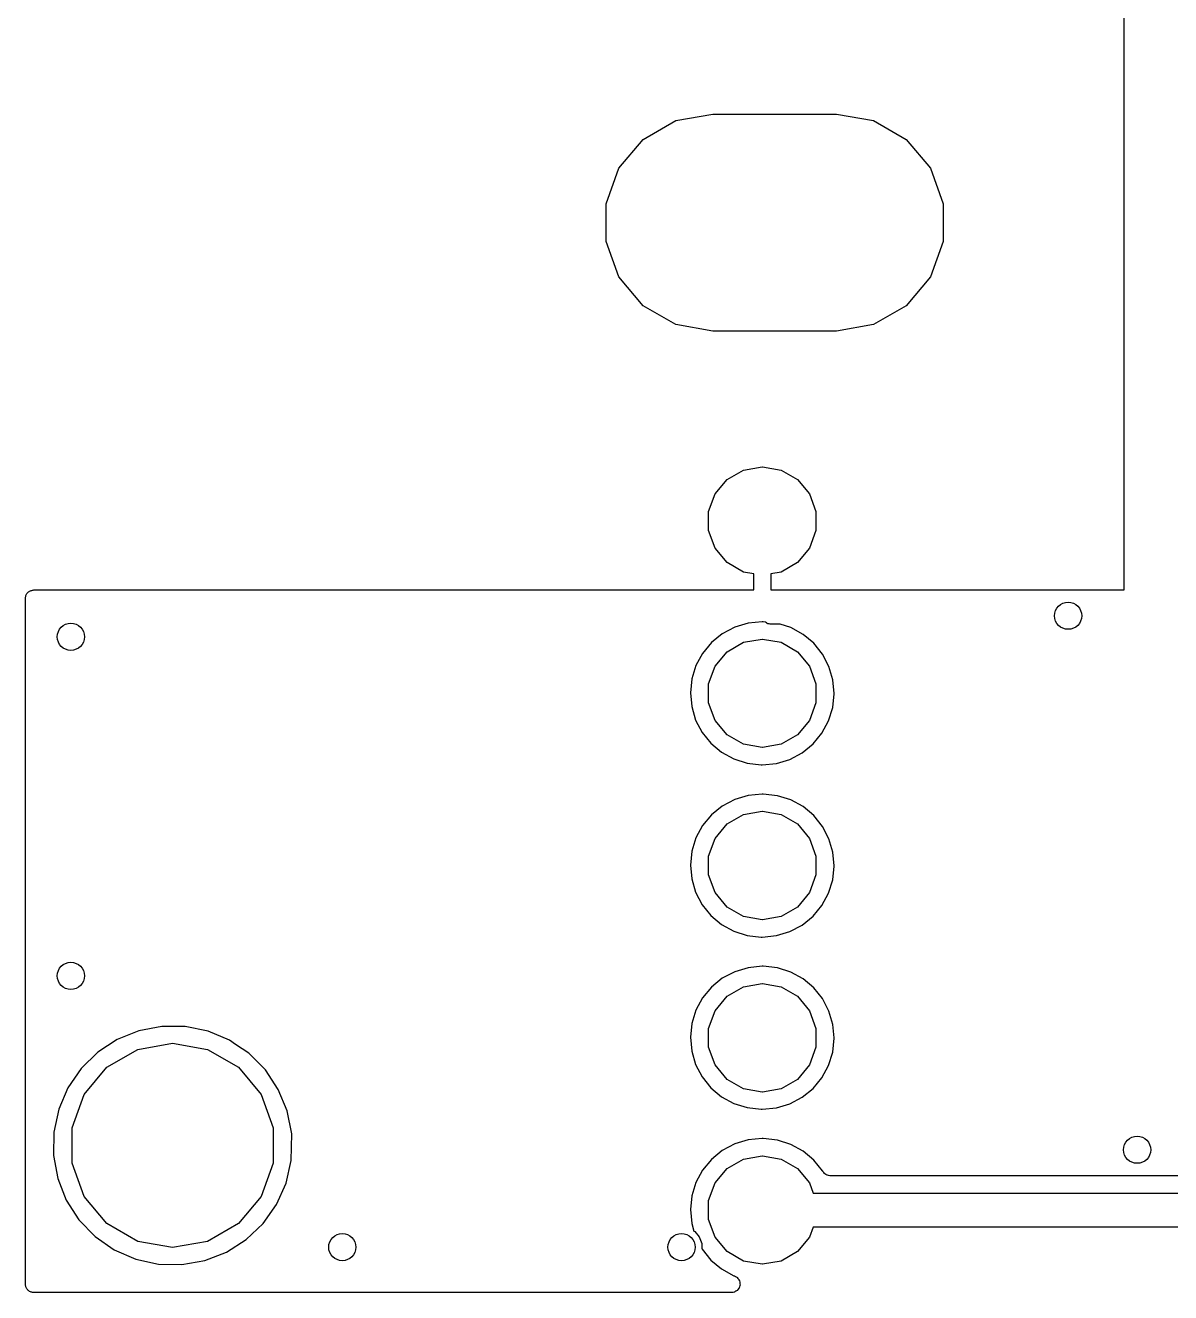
# Model space of a CAD drawing. Extents: x 100.3 to 129.7, y -169.7 to -100.3.
# Drawn here: x 100.33 to 117.21, y -169.67 to -150.98 of the extents above; entities that cross this region are included whole.
import ezdxf

# ---------------------------------------------------------------- set-up
doc = ezdxf.new("R2010")
doc.units = 0
doc.header["$MEASUREMENT"] = 0
doc.layers.add('BLACK', color=7, linetype='CONTINUOUS')

msp = doc.modelspace()

# ---------------------------------------------------------------- linework, layer by layer
at = {"layer": 'Black'}
for p, q in [((116.524, -159.296), (116.524, -147.502)), ((109.916, -152.388), (110.463, -152.292)), ((110.463, -152.292), (112.283, -152.292)), ((112.283, -152.292), (112.83, -152.388)), ((109.435, -152.666), (109.916, -152.388)), ((112.83, -152.388), (113.311, -152.666)), ((109.078, -153.092), (109.435, -152.666)), ((113.311, -152.666), (113.668, -153.092)), ((108.888, -153.614), (109.078, -153.092)), ((113.668, -153.092), (113.858, -153.614)), ((108.888, -154.17), (108.888, -153.614)), ((113.858, -153.614), (113.858, -154.17)), ((109.078, -154.692), (108.888, -154.17)), ((113.858, -154.17), (113.668, -154.692)), ((109.435, -155.118), (109.078, -154.692)), ((113.668, -154.692), (113.311, -155.118)), ((109.916, -155.396), (109.435, -155.118)), ((113.311, -155.118), (112.83, -155.396)), ((110.463, -155.492), (109.916, -155.396)), ((112.83, -155.396), (112.283, -155.492)), ((112.283, -155.492), (110.463, -155.492)), ((110.913, -157.541), (111.187, -157.493)), ((111.187, -157.493), (111.193, -157.493)), ((111.193, -157.493), (111.467, -157.541)), ((110.494, -157.893), (110.673, -157.68)), ((110.673, -157.68), (110.913, -157.541)), ((111.467, -157.541), (111.707, -157.68)), ((111.707, -157.68), (111.886, -157.893)), ((110.399, -158.154), (110.494, -157.893)), ((111.886, -157.893), (111.981, -158.154)), ((110.399, -158.432), (110.399, -158.154)), ((111.981, -158.154), (111.981, -158.432)), ((110.494, -158.693), (110.399, -158.432)), ((111.981, -158.432), (111.886, -158.693)), ((110.673, -158.906), (110.494, -158.693)), ((111.886, -158.693), (111.707, -158.906)), ((110.913, -159.045), (110.673, -158.906)), ((111.707, -158.906), (111.467, -159.045)), ((111.065, -159.071), (110.913, -159.045)), ((111.065, -159.309), (111.065, -159.071)), ((111.467, -159.045), (111.315, -159.071)), ((111.315, -159.071), (111.315, -159.309)), ((100.335, -159.404), (100.337, -159.393)), ((100.337, -159.393), (100.342, -159.383)), ((100.342, -159.383), (100.346, -159.373)), ((100.346, -159.373), (100.353, -159.364)), ((100.353, -159.364), (100.359, -159.354)), ((100.359, -159.354), (100.367, -159.347)), ((100.367, -159.347), (100.374, -159.339)), ((100.374, -159.339), (100.384, -159.333)), ((100.384, -159.333), (100.392, -159.326)), ((100.392, -159.326), (100.403, -159.322)), ((100.403, -159.322), (100.413, -159.317)), ((100.413, -159.317), (100.424, -159.315)), ((100.424, -159.315), (100.434, -159.311)), ((100.434, -159.311), (100.445, -159.311)), ((100.445, -159.311), (100.456, -159.309)), ((100.456, -159.309), (111.065, -159.309)), ((111.315, -159.309), (116.512, -159.309)), ((116.512, -159.309), (116.522, -159.307)), ((116.522, -159.307), (116.524, -159.296)), ((100.329, -159.436), (100.331, -159.425)), ((100.329, -160.825), (100.329, -159.436)), ((100.331, -159.414), (100.335, -159.404)), ((100.331, -159.425), (100.331, -159.414)), ((110.601, -159.956), (110.442, -160.086)), ((110.783, -159.859), (110.601, -159.956)), ((110.98, -159.8), (110.783, -159.859)), ((111.19, -159.779), (110.98, -159.8)), ((111.195, -159.779), (111.19, -159.779)), ((111.205, -159.779), (111.195, -159.779)), ((111.234, -159.782), (111.205, -159.779)), ((111.237, -159.786), (111.234, -159.782)), ((111.251, -159.794), (111.237, -159.786)), ((111.264, -159.803), (111.251, -159.794)), ((111.269, -159.805), (111.264, -159.803)), ((111.274, -159.807), (111.269, -159.805)), ((111.29, -159.81), (111.274, -159.807)), ((111.306, -159.815), (111.29, -159.81)), ((111.312, -159.814), (111.306, -159.815)), ((111.317, -159.815), (111.312, -159.814)), ((111.454, -159.815), (111.317, -159.815)), ((111.611, -159.865), (111.454, -159.815)), ((111.791, -159.964), (111.611, -159.865)), ((110.442, -160.086), (110.311, -160.244)), ((110.673, -160.22), (110.913, -160.081)), ((110.913, -160.081), (111.187, -160.033)), ((111.187, -160.033), (111.193, -160.033)), ((111.193, -160.033), (111.467, -160.081)), ((111.467, -160.081), (111.707, -160.22)), ((111.948, -160.096), (111.791, -159.964)), ((112.077, -160.256), (111.948, -160.096)), ((110.311, -160.244), (110.213, -160.425)), ((110.494, -160.433), (110.673, -160.22)), ((111.707, -160.22), (111.886, -160.433)), ((112.172, -160.438), (112.077, -160.256)), ((110.213, -160.425), (110.152, -160.621)), ((110.399, -160.694), (110.494, -160.433)), ((111.886, -160.433), (111.981, -160.694)), ((112.23, -160.636), (112.172, -160.438)), ((110.152, -160.621), (110.131, -160.826)), ((110.399, -160.972), (110.399, -160.694)), ((111.981, -160.694), (111.981, -160.972)), ((112.249, -160.836), (112.23, -160.636)), ((100.329, -163.365), (100.329, -160.825)), ((110.131, -160.826), (110.15, -161.03)), ((112.228, -161.045), (112.249, -160.84)), ((112.249, -160.84), (112.249, -160.836)), ((112.249, -160.836), (112.249, -160.836)), ((110.15, -161.03), (110.208, -161.228)), ((110.494, -161.233), (110.399, -160.972)), ((111.981, -160.972), (111.886, -161.233)), ((112.167, -161.241), (112.228, -161.045)), ((110.208, -161.228), (110.303, -161.41)), ((110.673, -161.446), (110.494, -161.233)), ((111.886, -161.233), (111.707, -161.446)), ((112.069, -161.422), (112.167, -161.241)), ((110.303, -161.41), (110.432, -161.57)), ((110.913, -161.585), (110.673, -161.446)), ((111.707, -161.446), (111.467, -161.585)), ((111.938, -161.58), (112.069, -161.422)), ((110.432, -161.57), (110.589, -161.702)), ((111.187, -161.633), (110.913, -161.585)), ((111.193, -161.633), (111.187, -161.633)), ((111.467, -161.585), (111.193, -161.633)), ((111.779, -161.71), (111.938, -161.58)), ((110.589, -161.702), (110.769, -161.801)), ((110.769, -161.801), (110.965, -161.863)), ((111.4, -161.866), (111.597, -161.807)), ((111.597, -161.807), (111.779, -161.71)), ((110.965, -161.863), (111.175, -161.887)), ((111.175, -161.887), (111.185, -161.887)), ((111.185, -161.887), (111.19, -161.887)), ((111.19, -161.887), (111.4, -161.866)), ((110.98, -162.34), (110.783, -162.399)), ((111.19, -162.319), (110.98, -162.34)), ((111.195, -162.319), (111.19, -162.319)), ((111.205, -162.319), (111.195, -162.319)), ((111.415, -162.343), (111.205, -162.319)), ((111.611, -162.405), (111.415, -162.343)), ((110.601, -162.496), (110.442, -162.626)), ((110.783, -162.399), (110.601, -162.496)), ((110.913, -162.621), (111.187, -162.573)), ((111.187, -162.573), (111.193, -162.573)), ((111.193, -162.573), (111.467, -162.621)), ((111.791, -162.504), (111.611, -162.405)), ((111.948, -162.636), (111.791, -162.504)), ((110.442, -162.626), (110.311, -162.784)), ((110.494, -162.973), (110.673, -162.76)), ((110.673, -162.76), (110.913, -162.621)), ((111.467, -162.621), (111.707, -162.76)), ((111.707, -162.76), (111.886, -162.973)), ((112.077, -162.796), (111.948, -162.636)), ((110.311, -162.784), (110.213, -162.965)), ((112.172, -162.978), (112.077, -162.796)), ((110.213, -162.965), (110.152, -163.161)), ((110.399, -163.234), (110.494, -162.973)), ((111.886, -162.973), (111.981, -163.234)), ((112.23, -163.176), (112.172, -162.978)), ((110.152, -163.161), (110.131, -163.366)), ((110.399, -163.512), (110.399, -163.234)), ((111.981, -163.234), (111.981, -163.512)), ((112.249, -163.376), (112.23, -163.176)), ((100.329, -167.658), (100.329, -163.365)), ((110.131, -163.366), (110.15, -163.57)), ((112.228, -163.585), (112.249, -163.38)), ((112.249, -163.38), (112.249, -163.376)), ((112.249, -163.376), (112.249, -163.376)), ((110.15, -163.57), (110.208, -163.768)), ((110.494, -163.773), (110.399, -163.512)), ((111.981, -163.512), (111.886, -163.773)), ((112.167, -163.781), (112.228, -163.585)), ((110.208, -163.768), (110.303, -163.95)), ((110.673, -163.986), (110.494, -163.773)), ((111.886, -163.773), (111.707, -163.986)), ((112.069, -163.962), (112.167, -163.781)), ((110.303, -163.95), (110.432, -164.11)), ((110.913, -164.125), (110.673, -163.986)), ((111.707, -163.986), (111.467, -164.125)), ((111.938, -164.12), (112.069, -163.962)), ((110.432, -164.11), (110.589, -164.242)), ((110.589, -164.242), (110.769, -164.341)), ((111.187, -164.173), (110.913, -164.125)), ((111.193, -164.173), (111.187, -164.173)), ((111.467, -164.125), (111.193, -164.173)), ((111.597, -164.347), (111.779, -164.25)), ((111.779, -164.25), (111.938, -164.12)), ((110.769, -164.341), (110.965, -164.403)), ((110.965, -164.403), (111.175, -164.427)), ((111.175, -164.427), (111.185, -164.427)), ((111.185, -164.427), (111.19, -164.427)), ((111.19, -164.427), (111.4, -164.406)), ((111.4, -164.406), (111.597, -164.347)), ((110.783, -164.939), (110.601, -165.036)), ((110.98, -164.88), (110.783, -164.939)), ((111.19, -164.859), (110.98, -164.88)), ((111.195, -164.859), (111.19, -164.859)), ((111.205, -164.859), (111.195, -164.859)), ((111.415, -164.883), (111.205, -164.859)), ((111.611, -164.945), (111.415, -164.883)), ((111.791, -165.044), (111.611, -164.945)), ((110.442, -165.166), (110.311, -165.324)), ((110.601, -165.036), (110.442, -165.166)), ((110.673, -165.3), (110.913, -165.161)), ((110.913, -165.161), (111.187, -165.113)), ((111.187, -165.113), (111.193, -165.113)), ((111.193, -165.113), (111.467, -165.161)), ((111.467, -165.161), (111.707, -165.3)), ((111.948, -165.176), (111.791, -165.044)), ((112.077, -165.336), (111.948, -165.176)), ((110.311, -165.324), (110.213, -165.505)), ((110.494, -165.513), (110.673, -165.3)), ((111.707, -165.3), (111.886, -165.513)), ((112.172, -165.518), (112.077, -165.336)), ((110.213, -165.505), (110.152, -165.701)), ((110.399, -165.774), (110.494, -165.513)), ((111.886, -165.513), (111.981, -165.774)), ((112.23, -165.716), (112.172, -165.518)), ((102.34, -165.745), (102.002, -165.809)), ((102.684, -165.747), (102.34, -165.745)), ((103.021, -165.816), (102.684, -165.747)), ((110.152, -165.701), (110.131, -165.906)), ((112.249, -165.916), (112.23, -165.716)), ((101.683, -165.938), (101.396, -166.126)), ((102.002, -165.809), (101.683, -165.938)), ((103.338, -165.95), (103.021, -165.816)), ((110.131, -165.906), (110.15, -166.11)), ((110.399, -166.052), (110.399, -165.774)), ((111.981, -165.774), (111.981, -166.052)), ((112.228, -166.125), (112.249, -165.92)), ((112.249, -165.92), (112.249, -165.916)), ((112.249, -165.916), (112.249, -165.916)), ((101.396, -166.126), (101.15, -166.367)), ((101.532, -166.347), (101.985, -166.085)), ((101.985, -166.085), (102.5, -165.994)), ((102.5, -165.994), (103.015, -166.085)), ((103.015, -166.085), (103.468, -166.347)), ((103.428, -166.01), (103.338, -165.95)), ((103.623, -166.142), (103.428, -166.01)), ((110.15, -166.11), (110.208, -166.308)), ((110.494, -166.313), (110.399, -166.052)), ((111.981, -166.052), (111.886, -166.313)), ((112.167, -166.321), (112.228, -166.125)), ((103.866, -166.386), (103.623, -166.142)), ((110.208, -166.308), (110.303, -166.49)), ((110.673, -166.526), (110.494, -166.313)), ((111.886, -166.313), (111.707, -166.526)), ((101.15, -166.367), (100.956, -166.651)), ((101.196, -166.747), (101.532, -166.347)), ((103.468, -166.347), (103.804, -166.747)), ((104.056, -166.673), (103.866, -166.386)), ((110.303, -166.49), (110.432, -166.65)), ((112.069, -166.502), (112.167, -166.321)), ((100.956, -166.651), (100.82, -166.967)), ((104.187, -166.991), (104.056, -166.673)), ((110.432, -166.65), (110.589, -166.782)), ((110.913, -166.665), (110.673, -166.526)), ((111.187, -166.713), (110.913, -166.665)), ((111.467, -166.665), (111.193, -166.713)), ((111.707, -166.526), (111.467, -166.665)), ((111.779, -166.79), (111.938, -166.66)), ((111.938, -166.66), (112.069, -166.502)), ((101.017, -167.239), (101.196, -166.747)), ((103.804, -166.747), (103.983, -167.239)), ((110.589, -166.782), (110.769, -166.881)), ((111.193, -166.713), (111.187, -166.713)), ((111.597, -166.887), (111.779, -166.79)), ((100.82, -166.967), (100.748, -167.304)), ((104.254, -167.327), (104.187, -166.991)), ((110.769, -166.881), (110.965, -166.943)), ((110.965, -166.943), (111.175, -166.967)), ((111.175, -166.967), (111.185, -166.967)), ((111.185, -166.967), (111.19, -166.967)), ((111.19, -166.967), (111.4, -166.946)), ((111.4, -166.946), (111.597, -166.887)), ((101.017, -167.761), (101.017, -167.239)), ((103.983, -167.239), (103.983, -167.761)), ((100.748, -167.304), (100.744, -167.647)), ((104.248, -167.722), (104.254, -167.327)), ((110.98, -167.42), (110.783, -167.479)), ((111.19, -167.399), (110.98, -167.42)), ((111.195, -167.399), (111.19, -167.399)), ((111.205, -167.399), (111.195, -167.399)), ((111.415, -167.423), (111.205, -167.399)), ((111.611, -167.485), (111.415, -167.423)), ((110.601, -167.576), (110.442, -167.706)), ((110.783, -167.479), (110.601, -167.576)), ((111.791, -167.584), (111.611, -167.485)), ((111.948, -167.716), (111.791, -167.584)), ((100.329, -169.544), (100.329, -167.658)), ((100.744, -167.647), (100.806, -167.986)), ((101.196, -168.253), (101.017, -167.761)), ((103.983, -167.761), (103.804, -168.253)), ((104.172, -168.056), (104.248, -167.722)), ((110.442, -167.706), (110.311, -167.864)), ((110.673, -167.84), (110.913, -167.701)), ((110.913, -167.701), (111.187, -167.653)), ((111.187, -167.653), (111.193, -167.653)), ((111.193, -167.653), (111.467, -167.701)), ((111.467, -167.701), (111.707, -167.84)), ((112.077, -167.876), (111.948, -167.716)), ((100.806, -167.986), (100.932, -168.306)), ((110.311, -167.864), (110.213, -168.045)), ((110.494, -168.053), (110.673, -167.84)), ((111.707, -167.84), (111.886, -168.053)), ((112.08, -167.881), (112.077, -167.876)), ((112.081, -167.883), (112.08, -167.881)), ((112.082, -167.885), (112.081, -167.883)), ((112.095, -167.9), (112.082, -167.885)), ((112.106, -167.916), (112.095, -167.9)), ((112.109, -167.917), (112.106, -167.916)), ((112.11, -167.919), (112.109, -167.917)), ((112.127, -167.929), (112.11, -167.919)), ((112.144, -167.939), (112.127, -167.929)), ((112.146, -167.94), (112.144, -167.939)), ((112.149, -167.941), (112.146, -167.94)), ((112.168, -167.945), (112.149, -167.941)), ((112.187, -167.949), (112.168, -167.945)), ((112.189, -167.949), (112.187, -167.949)), ((112.192, -167.949), (112.189, -167.949)), ((117.809, -167.949), (112.192, -167.949)), ((104.032, -168.371), (104.172, -168.056)), ((110.213, -168.045), (110.152, -168.241)), ((110.399, -168.314), (110.494, -168.053)), ((111.886, -168.053), (111.94, -168.203)), ((100.932, -168.306), (101.119, -168.595)), ((101.532, -168.653), (101.196, -168.253)), ((103.804, -168.253), (103.468, -168.653)), ((110.152, -168.241), (110.131, -168.446)), ((110.399, -168.592), (110.399, -168.314)), ((111.94, -168.203), (118.06, -168.203)), ((103.834, -168.652), (104.032, -168.371)), ((110.131, -168.446), (110.15, -168.65)), ((101.119, -168.595), (101.358, -168.842)), ((101.985, -168.915), (101.532, -168.653)), ((103.468, -168.653), (103.015, -168.915)), ((103.585, -168.889), (103.834, -168.652)), ((110.15, -168.65), (110.183, -168.763)), ((110.494, -168.853), (110.399, -168.592)), ((111.94, -168.703), (111.886, -168.853)), ((118.06, -168.703), (111.94, -168.703)), ((101.358, -168.842), (101.64, -169.039)), ((102.5, -169.006), (101.985, -168.915)), ((103.015, -168.915), (102.5, -169.006)), ((103.295, -169.073), (103.585, -168.889)), ((110.183, -168.763), (110.194, -168.769)), ((110.194, -168.769), (110.261, -168.849)), ((110.261, -168.849), (110.297, -168.948)), ((110.673, -169.066), (110.494, -168.853)), ((111.886, -168.853), (111.707, -169.066)), ((101.64, -169.039), (101.955, -169.176)), ((102.974, -169.198), (103.295, -169.073)), ((110.297, -168.948), (110.297, -169.018)), ((110.297, -169.018), (110.303, -169.03)), ((110.303, -169.03), (110.432, -169.19)), ((110.913, -169.205), (110.673, -169.066)), ((111.707, -169.066), (111.467, -169.205)), ((101.955, -169.176), (102.291, -169.25)), ((102.291, -169.25), (102.635, -169.257)), ((102.635, -169.257), (102.974, -169.198)), ((110.432, -169.19), (110.589, -169.322)), ((111.187, -169.253), (110.913, -169.205)), ((111.193, -169.253), (111.187, -169.253)), ((111.467, -169.205), (111.193, -169.253)), ((110.589, -169.322), (110.769, -169.421)), ((110.769, -169.421), (110.775, -169.423)), ((110.775, -169.423), (110.777, -169.424)), ((110.777, -169.424), (110.78, -169.425)), ((110.78, -169.425), (110.797, -169.434)), ((110.797, -169.434), (110.814, -169.443)), ((110.814, -169.443), (110.816, -169.445)), ((110.816, -169.445), (110.818, -169.447)), ((110.818, -169.447), (110.831, -169.462)), ((110.831, -169.462), (110.844, -169.476)), ((110.844, -169.476), (110.845, -169.478)), ((110.845, -169.478), (110.846, -169.481)), ((110.846, -169.481), (110.853, -169.499)), ((100.331, -169.555), (100.329, -169.544)), ((100.331, -169.566), (100.331, -169.555)), ((100.335, -169.576), (100.331, -169.566)), ((100.337, -169.587), (100.335, -169.576)), ((100.342, -169.597), (100.337, -169.587)), ((100.346, -169.607), (100.342, -169.597)), ((100.353, -169.616), (100.346, -169.607)), ((100.359, -169.626), (100.353, -169.616)), ((100.367, -169.633), (100.359, -169.626)), ((100.374, -169.641), (100.367, -169.633)), ((100.384, -169.647), (100.374, -169.641)), ((100.392, -169.654), (100.384, -169.647)), ((100.403, -169.658), (100.392, -169.654)), ((100.413, -169.663), (100.403, -169.658)), ((100.424, -169.665), (100.413, -169.663)), ((100.434, -169.669), (100.424, -169.665)), ((100.445, -169.669), (100.434, -169.669)), ((100.456, -169.671), (100.445, -169.669)), ((110.736, -169.671), (100.456, -169.671)), ((110.739, -169.671), (110.736, -169.671)), ((110.742, -169.671), (110.739, -169.671)), ((110.761, -169.667), (110.742, -169.671)), ((110.78, -169.663), (110.761, -169.667)), ((110.782, -169.662), (110.78, -169.663)), ((110.785, -169.661), (110.782, -169.662)), ((110.801, -169.651), (110.785, -169.661)), ((110.818, -169.641), (110.801, -169.651)), ((110.82, -169.639), (110.818, -169.641)), ((110.822, -169.638), (110.82, -169.639)), ((110.834, -169.622), (110.822, -169.638)), ((110.846, -169.607), (110.834, -169.622)), ((110.847, -169.605), (110.846, -169.607)), ((110.849, -169.603), (110.847, -169.605)), ((110.855, -169.584), (110.849, -169.603)), ((110.853, -169.499), (110.86, -169.517)), ((110.861, -169.566), (110.855, -169.584)), ((110.86, -169.517), (110.861, -169.519)), ((110.861, -169.519), (110.861, -169.522)), ((110.861, -169.522), (110.861, -169.541)), ((110.861, -169.541), (110.862, -169.561)), ((110.862, -169.561), (110.861, -169.563)), ((110.861, -169.563), (110.861, -169.566))]:
    msp.add_line(p, q, dxfattribs=at)
for centre in [(115.698, -159.69), (101, -160), (101, -165), (116.715, -167.564), (105, -169), (110, -169)]:
    msp.add_circle(centre, 0.2, dxfattribs=at)

doc.saveas('drawing.dxf')
